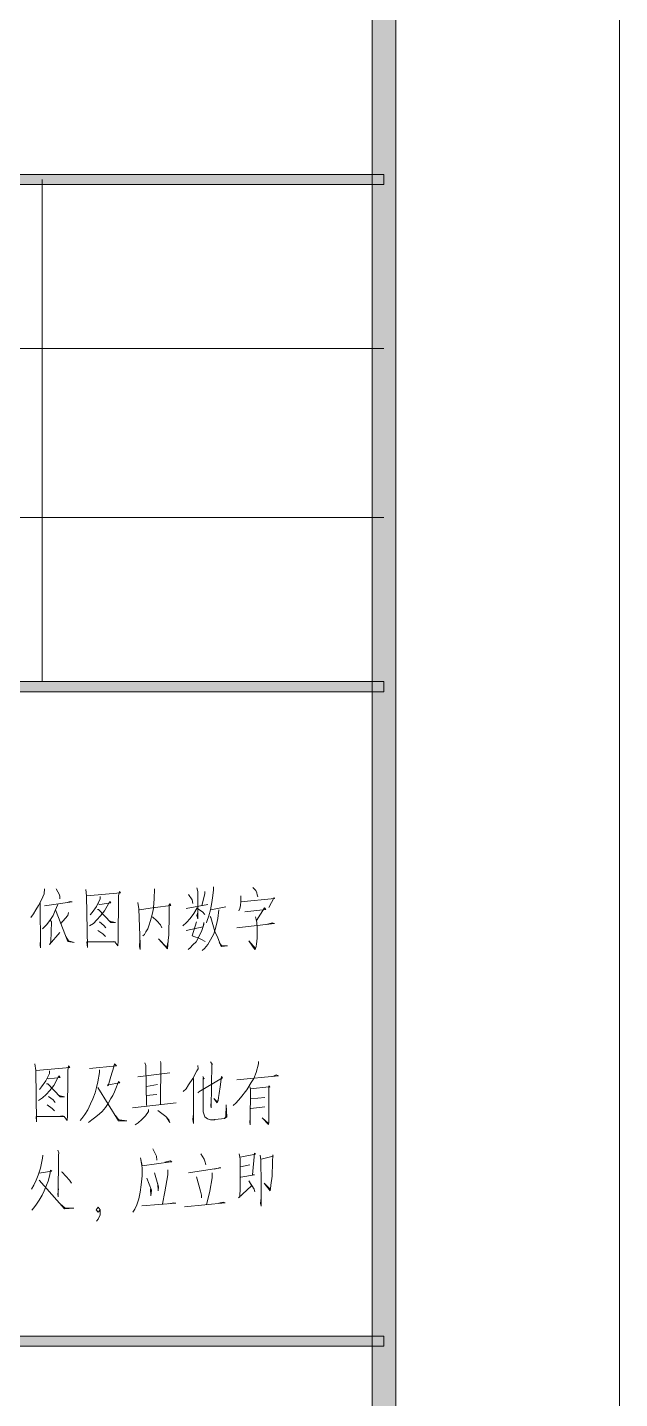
# Model space of a CAD drawing. Header units: millimetres. Extents: x 0 to 829, y 0 to 586.
# Drawn here: x 804.4 to 829.2, y 415.3 to 472.6 of the extents above; entities that cross this region are included whole.
import ezdxf

# ---------------------------------------------------------------- set-up
doc = ezdxf.new("R2010")
doc.units = ezdxf.units.MM

msp = doc.modelspace()

# ---------------------------------------------------------------- hatches: boundary and pattern name
h = msp.add_hatch(color=0)
h.dxf.hatch_style = 2
h.paths.add_polyline_path([(819.788528, 9.36625), (818.80075, 10.3505), (818.80075, 575.281778), (819.788528, 576.266028)])
h = msp.add_hatch(color=0)
h.dxf.hatch_style = 2
h.paths.add_polyline_path([(769.8105, 466.037083), (769.8105, 466.460417), (819.294639, 466.460417), (819.294639, 466.037083)])
h = msp.add_hatch(color=0)
h.dxf.hatch_style = 2
h.paths.add_polyline_path([(769.958667, 444.831611), (769.958667, 445.254944), (819.294639, 445.254944), (819.294639, 444.831611)])
h = msp.add_hatch(color=0)
h.dxf.hatch_style = 2
h.paths.add_polyline_path([(769.958667, 417.466639), (769.958667, 417.889972), (819.294639, 417.889972), (819.294639, 417.466639)])

# ---------------------------------------------------------------- linework, layer by layer
at = {"color": 0, "lineweight": 0}
for points in [[(0, 0), (0, 585.632278), (829.154778, 585.632278), (829.154778, 0)], [(819.788528, 9.36625), (818.80075, 10.3505), (818.80075, 575.281778), (819.788528, 576.266028)], [(769.8105, 466.037083), (769.8105, 466.460417), (819.294639, 466.460417), (819.294639, 466.037083)], [(769.958667, 444.831611), (769.958667, 445.254944), (819.294639, 445.254944), (819.294639, 444.831611)], [(769.958667, 417.466639), (769.958667, 417.889972), (819.294639, 417.889972), (819.294639, 417.466639)]]:
    msp.add_lwpolyline(points, close=True, dxfattribs=at)
for points in [[(805.000083, 466.24875), (805.000083, 445.240833)], [(769.8105, 459.182611), (819.294639, 459.182611)], [(769.8105, 452.112944), (819.294639, 452.112944)], [(805.102389, 436.587194), (805.088278, 436.379056), (804.968333, 436.128583), (804.851917, 435.899278), (804.7355, 435.712306), (804.636722, 435.542972), (804.534417, 435.398333)], [(805.589222, 436.587194), (805.723278, 436.336722), (805.737389, 436.27675), (805.737389, 436.170917)], [(806.827472, 436.566028), (806.859222, 436.294389), (806.890972, 434.142444), (806.876861, 434.37175), (808.062194, 434.37175), (807.981056, 434.392917), (807.811722, 434.37175)], [(806.876861, 436.294389), (808.280917, 436.421389), (808.231528, 436.484889), (808.19625, 436.294389), (808.182139, 434.414083), (808.1645, 434.205944), (808.048083, 434.37175)], [(809.702611, 436.587194), (809.684972, 436.170917), (809.653222, 435.814611), (809.653222, 435.772278), (809.600306, 435.521806), (809.533278, 435.271333), (809.469778, 435.042028), (809.416861, 434.915028), (809.335722, 434.791556), (809.282806, 434.685722), (809.215778, 434.622222)], [(811.124306, 436.357889), (811.276, 436.128583), (811.30775, 435.983944)], [(811.473556, 436.629528), (811.508833, 436.484889), (811.508833, 435.334833), (811.473556, 435.479472), (811.508833, 435.606472)], [(811.808694, 436.484889), (811.808694, 436.379056), (811.674639, 435.899278)], [(812.161472, 436.671861), (812.161472, 436.548389), (812.143833, 436.315556), (812.094444, 436.02275), (812.045056, 435.712306), (811.978028, 435.458306), (811.893361, 435.229), (811.875722, 435.1655)], [(813.315056, 436.294389), (813.315056, 436.065083), (813.297417, 435.899278), (813.265667, 435.772278), (813.230389, 435.669972)], [(813.816, 436.650694), (813.932417, 436.527222), (813.981806, 436.421389), (813.999444, 436.336722), (814.017083, 436.255583)], [(804.918944, 436.02275), (804.936583, 434.121278), (804.918944, 434.248278), (804.936583, 434.477583)], [(805.65625, 435.941611), (805.539833, 435.691139), (805.455167, 435.479472), (805.321111, 435.271333), (805.187056, 435.084361), (805.02125, 434.915028)], [(805.102389, 435.878111), (806.255972, 436.043917), (806.174833, 436.065083), (806.040778, 436.02275)], [(805.553944, 435.712306), (806.072528, 434.392917), (806.340639, 434.350583), (806.107806, 434.414083), (805.987861, 434.601056)], [(807.342528, 435.962778), (807.409556, 435.941611), (807.87875, 436.001583), (807.829361, 436.065083), (807.610639, 435.669972), (807.444833, 435.458306), (807.293139, 435.2925), (807.144972, 435.147861), (806.975639, 435.042028)], [(807.427194, 436.27675), (807.427194, 436.170917), (807.279028, 435.856944), (807.092056, 435.606472), (807.010917, 435.500639)], [(807.310778, 435.729944), (807.360167, 435.729944), (807.87875, 435.186667), (808.062194, 435.186667), (807.87875, 435.229), (807.794083, 435.271333)], [(809.000583, 436.02275), (809.049972, 435.751111), (809.099361, 434.269444), (809.099361, 434.057778), (809.067611, 434.184778), (809.081722, 434.456417)], [(809.067611, 435.712306), (809.702611, 435.814611), (809.734361, 435.814611), (810.387, 435.899278), (810.337611, 435.962778), (810.319972, 435.920444), (810.319972, 435.479472), (810.319972, 435.105528), (810.305861, 435.063194), (810.305861, 434.706889), (810.305861, 434.664556), (810.270583, 434.43525), (810.252944, 434.248278), (810.238833, 434.078944), (809.868417, 434.49875), (810.221194, 434.142444), (810.252944, 434.350583)], [(811.491194, 435.793444), (811.3395, 435.564139), (811.191333, 435.356), (811.039639, 435.186667), (810.887944, 435.042028)], [(811.022, 435.772278), (811.925111, 435.941611)], [(811.508833, 435.751111), (811.709917, 435.627639), (811.808694, 435.521806)], [(812.394306, 435.712306), (812.344917, 435.356), (812.295528, 435.105528), (812.242611, 434.893861), (812.175583, 434.706889), (812.045056, 434.456417), (811.925111, 434.269444), (811.791056, 434.100111), (811.692278, 434.018972)], [(812.059167, 435.712306), (812.680056, 435.835778)], [(813.315056, 436.043917), (814.719111, 436.192083), (814.701472, 436.234417), (814.486278, 435.814611)], [(813.480861, 435.627639), (814.352222, 435.729944), (814.302833, 435.793444), (813.967694, 435.271333)], [(805.352861, 435.271333), (805.388139, 435.207833), (805.3705, 434.37175), (805.303472, 434.269444), (805.737389, 434.770389)], [(806.107806, 435.606472), (806.072528, 435.479472), (805.772667, 435.126694)], [(807.395444, 435.207833), (807.578889, 435.063194), (807.663556, 434.957361)], [(809.617944, 435.4195), (809.801389, 435.250167), (809.953083, 435.084361), (810.002472, 434.957361), (809.970722, 435.042028)], [(811.022, 434.855056), (811.741667, 434.999694), (811.759306, 435.186667), (811.759306, 435.105528), (811.674639, 434.855056), (811.558222, 434.583417), (811.441806, 434.37175), (811.30775, 434.248278), (811.191333, 434.121278), (811.106667, 434.057778)], [(811.459444, 435.207833), (811.276, 434.622222), (811.392417, 434.583417), (811.526472, 434.541083), (811.660528, 434.477583), (811.826333, 434.392917)], [(812.027417, 435.437139), (812.059167, 435.398333), (812.2285, 434.812722), (812.344917, 434.541083), (812.461333, 434.248278), (812.496611, 434.184778), (812.747083, 434.205944), (812.496611, 434.227111), (812.411944, 434.350583)], [(813.145722, 434.957361), (814.719111, 435.147861), (814.620333, 435.1655), (814.383972, 435.105528)], [(813.918306, 435.4195), (813.950056, 435.313667), (813.981806, 435.186667), (813.999444, 434.978528), (813.999444, 434.770389), (813.999444, 434.541083), (813.981806, 434.392917), (813.967694, 434.290611), (813.950056, 434.184778), (813.918306, 434.100111), (813.900667, 434.057778), (813.650194, 434.414083), (813.918306, 434.100111)], [(807.328417, 434.855056), (807.543611, 434.706889), (807.645917, 434.601056)], [(804.700222, 429.270583), (804.7355, 428.998944), (804.76725, 426.843472), (804.753139, 427.072778), (805.938472, 427.072778), (805.857333, 427.093944), (805.688, 427.072778)], [(804.753139, 428.998944), (806.157194, 429.122417), (806.107806, 429.185917), (806.072528, 428.998944), (806.054889, 427.115111), (806.040778, 426.906972), (805.924361, 427.072778)], [(805.303472, 428.977778), (805.303472, 428.871944), (805.151778, 428.557972), (804.968333, 428.3075), (804.887194, 428.201667)], [(807.395444, 429.016583), (807.395444, 428.914278), (807.328417, 428.515639), (807.279028, 428.286333), (807.212, 428.057028), (807.127333, 427.806556), (807.025028, 427.598417), (806.908611, 427.344417), (806.792194, 427.157444), (806.658139, 426.991639), (806.591111, 426.906972)], [(806.975639, 429.080083), (808.115111, 429.185917), (808.030444, 429.270583), (807.995167, 429.143583), (807.87875, 428.744944), (807.762333, 428.349833), (807.730583, 428.392167), (807.762333, 428.392167), (808.245639, 428.473306), (808.19625, 428.536806), (808.115111, 428.3075), (808.030444, 428.099361), (807.963417, 427.951194), (807.87875, 427.827722), (807.762333, 427.616056), (807.645917, 427.45025), (807.511861, 427.284444), (807.395444, 427.178611), (807.24375, 427.051611), (807.077944, 426.928139), (806.943889, 426.822306)], [(809.000583, 428.727306), (810.337611, 428.893111)], [(809.300444, 429.309389), (809.335722, 429.207083), (809.367472, 427.534917)], [(809.953083, 429.372889), (809.970722, 429.309389), (809.953083, 427.57725)], [(811.508833, 429.207083), (811.526472, 429.058917), (811.473556, 428.977778), (811.30775, 428.663806), (811.124306, 428.392167), (811.022, 428.222833), (810.905583, 428.120528)], [(812.045056, 429.351722), (812.126194, 429.249417), (812.094444, 429.270583), (812.076806, 427.429083), (812.059167, 427.534917), (812.076806, 427.679556)], [(814.048833, 429.372889), (814.048833, 429.270583), (813.950056, 428.914278), (813.851278, 428.663806), (813.748972, 428.494472), (813.565528, 428.1805), (813.297417, 427.848889), (813.113972, 427.637222), (812.997556, 427.534917)], [(805.218806, 428.663806), (805.285833, 428.642639), (805.755028, 428.706139), (805.705639, 428.766111), (805.486917, 428.371), (805.321111, 428.162861), (805.169417, 427.993528), (805.02125, 427.848889), (804.851917, 427.743056)], [(805.187056, 428.4345), (805.236444, 428.4345), (805.755028, 427.887694), (805.938472, 427.887694), (805.755028, 427.930028), (805.670361, 427.972361)], [(807.328417, 428.286333), (808.19625, 426.885806), (808.549028, 426.885806), (808.231528, 426.928139), (808.19625, 426.949306), (808.062194, 427.115111)], [(809.367472, 428.328667), (809.819028, 428.413333)], [(811.325389, 428.663806), (811.325389, 426.779972), (811.30775, 426.949306), (811.325389, 427.178611)], [(811.508833, 428.078194), (811.540583, 428.057028), (811.558222, 428.099361), (812.546, 428.684972), (812.496611, 428.744944), (812.443694, 428.3075), (812.411944, 428.035861), (812.376667, 427.870056), (812.362556, 427.743056), (812.327278, 427.637222), (812.175583, 427.827722), (812.327278, 427.679556), (812.344917, 427.721889)], [(811.727556, 428.744944), (811.776944, 428.642639), (811.741667, 428.684972), (811.741667, 427.407917), (811.741667, 427.263278), (811.776944, 427.136278), (811.808694, 427.051611), (811.858083, 427.012806), (811.911, 426.970472), (812.045056, 426.928139), (812.210861, 426.928139), (812.2285, 426.949306), (812.496611, 426.970472), (812.627139, 426.991639), (812.729444, 427.051611), (812.694167, 427.556083), (812.680056, 427.051611), (812.627139, 426.991639)], [(813.145722, 428.600306), (814.884917, 428.766111), (814.786139, 428.808444)], [(813.681944, 428.3075), (813.717222, 428.222833), (813.699583, 426.843472), (813.699583, 426.72), (813.681944, 426.843472), (813.699583, 426.991639)], [(813.717222, 428.222833), (814.486278, 428.3075), (814.486278, 428.349833), (814.518028, 428.3075), (814.486278, 428.286333), (814.486278, 426.822306), (814.468639, 426.741167), (814.200528, 427.012806), (814.468639, 426.779972)], [(814.786139, 428.808444), (814.652083, 428.744944)], [(805.271722, 427.908861), (805.455167, 427.764222), (805.539833, 427.658389)], [(809.349833, 427.951194), (809.801389, 427.993528)], [(814.316944, 427.870056), (813.731333, 427.806556)], [(805.204694, 427.556083), (805.419889, 427.407917), (805.522194, 427.305611)], [(808.781861, 427.429083), (810.605722, 427.637222)], [(809.452139, 427.365583), (809.452139, 427.284444), (809.318083, 427.093944), (809.166389, 426.949306), (809.018222, 426.801139), (808.898278, 426.72)], [(809.836667, 427.32325), (810.171806, 427.072778), (810.305861, 426.928139), (810.337611, 426.822306), (810.221194, 427.012806)], [(813.731333, 427.407917), (814.316944, 427.471417)], [(805.035361, 425.453528), (805.02125, 425.326528), (804.936583, 424.91025), (804.834278, 424.617444), (804.753139, 424.405778), (804.650833, 424.197639), (804.552056, 424.031833)], [(805.65625, 425.661667), (805.705639, 425.555833), (805.688, 425.453528), (805.670361, 423.717861), (805.65625, 423.823694), (805.688, 424.053)], [(809.635583, 425.725167), (809.787278, 425.411194), (809.801389, 425.241861)], [(811.642889, 425.5135), (811.776944, 425.284194), (811.826333, 425.160722), (811.843972, 425.054889)], [(813.248028, 425.5135), (813.279778, 425.305361), (813.279778, 424.677417), (813.279778, 424.155306), (813.279778, 424.095333), (813.265667, 423.717861), (813.21275, 423.675528), (813.748972, 424.155306), (813.766611, 424.176472), (813.650194, 424.388139), (813.865389, 424.031833), (813.900667, 423.926)], [(813.279778, 425.368861), (813.918306, 425.495861), (813.883028, 425.534667), (813.798361, 424.638611), (813.883028, 424.638611), (813.315056, 424.532778)], [(814.115861, 425.453528), (814.151139, 425.263028), (814.168778, 424.261139), (814.168778, 424.197639), (814.168778, 423.319222), (814.1335, 423.446222), (814.168778, 423.675528)], [(814.168778, 425.284194), (814.669722, 425.411194), (814.652083, 425.474694), (814.634444, 425.160722), (814.620333, 424.575111), (814.567417, 424.197639), (814.553306, 424.053), (814.535667, 423.968333), (814.285194, 424.282306), (814.535667, 424.031833)], [(804.869556, 424.698583), (805.405778, 424.78325), (805.352861, 424.825583), (805.321111, 424.638611), (805.254083, 424.366972), (805.187056, 424.197639), (805.088278, 423.968333), (805.003611, 423.781361), (804.869556, 423.569694), (804.76725, 423.403889), (804.650833, 423.25925), (804.569694, 423.153417)], [(810.136528, 425.160722), (810.35525, 425.224222), (810.422278, 425.181889), (810.387, 425.181889), (809.184028, 425.012556), (809.117, 425.347694), (809.184028, 424.931417), (809.184028, 424.596278), (809.14875, 424.218806), (809.099361, 423.904833), (809.049972, 423.633194), (808.965306, 423.382722), (808.884167, 423.19575), (808.7995, 423.06875)], [(810.252944, 424.84675), (810.252944, 424.638611), (810.136528, 423.926), (810.03775, 423.425056)], [(811.124306, 424.71975), (812.478972, 424.931417), (812.411944, 424.931417), (812.210861, 424.867917)], [(813.297417, 424.970222), (813.681944, 425.054889)], [(804.869556, 424.405778), (805.938472, 423.216917), (806.323, 423.238083), (806.308889, 423.238083), (805.956111, 423.25925), (805.772667, 423.403889)], [(805.804417, 424.762083), (805.839694, 424.740917), (806.139556, 424.405778), (806.224222, 424.282306)], [(809.385111, 424.490444), (809.568556, 423.9895), (809.550917, 423.760194), (809.533278, 424.053)], [(809.702611, 424.71975), (809.868417, 424.134139), (809.854306, 423.968333), (809.836667, 424.261139)], [(811.459444, 424.553944), (811.62525, 423.947167), (811.660528, 423.781361), (811.660528, 423.675528)], [(812.112083, 424.71975), (812.112083, 424.511611), (812.009778, 423.947167), (811.875722, 423.382722)], [(807.279028, 422.694806), (807.342528, 422.775944), (807.427194, 422.966444), (807.427194, 423.174583), (807.342528, 423.276889), (807.261389, 423.174583), (807.342528, 423.06875), (807.427194, 423.174583)], [(809.166389, 423.340389), (810.588083, 423.446222), (810.503417, 423.467389), (810.305861, 423.425056)], [(810.954972, 423.298056), (812.662417, 423.467389), (812.57775, 423.488556), (812.394306, 423.446222)]]:
    msp.add_lwpolyline(points, dxfattribs=at)

doc.saveas('drawing.dxf')
